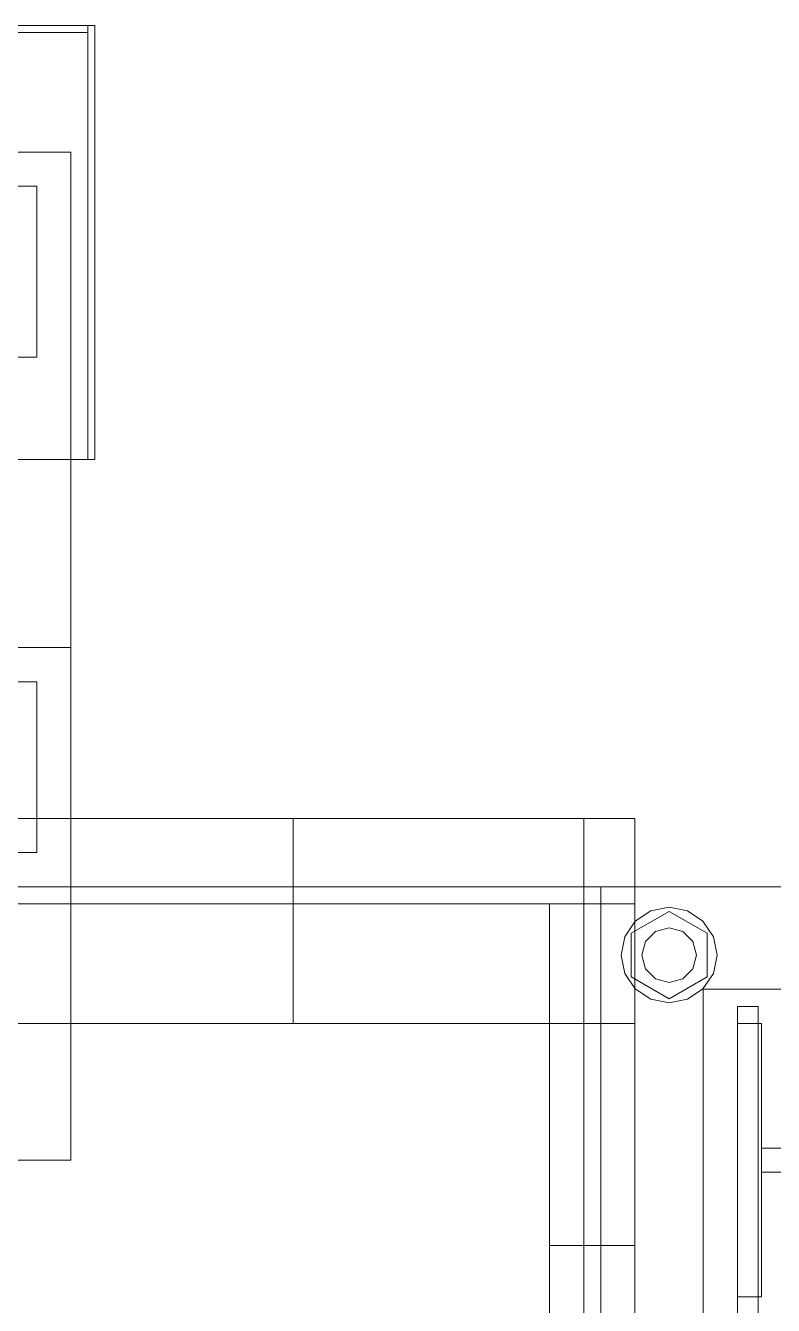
# Model space of a CAD drawing. Header units: millimetres. Extents: x -191664 to 191490, y -197311 to 10263.
# Drawn here: x 57538.9 to 57757.6, y -16742.5 to -16368 of the extents above; entities that cross this region are included whole.
import ezdxf

# ---------------------------------------------------------------- set-up
doc = ezdxf.new("R2010")
doc.units = ezdxf.units.MM
doc.layers.add('superior_C04', color=7, linetype='Continuous', lineweight=0)
doc.layers.add('superior_secador', color=7, linetype='Continuous', lineweight=0)

msp = doc.modelspace()

# ---------------------------------------------------------------- linework, layer by layer
at = {"layer": 'superior_C04', "color": 251, "true_color": 0x4e626d}
for p, q in [((57707.12, -16780), (57707.12, -16620)), ((57707.12, -16620), (57867.12, -16620)), ((57737.12, -16750), (57737.12, -16650)), ((57737.12, -16650), (57837.12, -16650)), ((57747.12, -16745), (57747.12, -16655)), ((57753.12, -16655), (57747.12, -16655)), ((57753.12, -16745), (57753.12, -16655))]:
    msp.add_line(p, q, dxfattribs=at)
at = {"layer": 'superior_C04', "color": 9, "true_color": 0xaebcc4}
for p, q in [((57716.03, -16633.6), (57727.12, -16627.2)), ((57717.22, -16630.1), (57721.76, -16627.07)), ((57721.76, -16627.07), (57727.12, -16626)), ((57727.12, -16626), (57732.47, -16627.07)), ((57727.12, -16627.2), (57738.2, -16633.6)), ((57732.47, -16627.07), (57737.02, -16630.1)), ((57714.18, -16634.64), (57717.22, -16630.1)), ((57737.02, -16630.1), (57740.05, -16634.64)), ((57713.12, -16640), (57714.18, -16634.64)), ((57716.03, -16646.4), (57716.03, -16633.6)), ((57720.19, -16636), (57723.12, -16633.07)), ((57723.12, -16633.07), (57727.12, -16632)), ((57727.12, -16632), (57731.12, -16633.07)), ((57731.12, -16633.07), (57734.04, -16636)), ((57738.2, -16633.6), (57738.2, -16646.4)), ((57740.05, -16634.64), (57741.12, -16640)), ((57719.12, -16640), (57720.19, -16636)), ((57734.04, -16636), (57735.12, -16640)), ((57714.18, -16645.36), (57713.12, -16640)), ((57720.19, -16644), (57719.12, -16640)), ((57735.12, -16640), (57734.04, -16644)), ((57741.12, -16640), (57740.05, -16645.36)), ((57717.22, -16649.9), (57714.18, -16645.36)), ((57727.12, -16652.8), (57716.03, -16646.4)), ((57723.12, -16646.93), (57720.19, -16644)), ((57738.2, -16646.4), (57727.12, -16652.8)), ((57734.04, -16644), (57731.12, -16646.93)), ((57740.05, -16645.36), (57737.02, -16649.9)), ((57721.76, -16652.93), (57717.22, -16649.9)), ((57727.12, -16648), (57723.12, -16646.93)), ((57731.12, -16646.93), (57727.12, -16648)), ((57737.02, -16649.9), (57732.47, -16652.93)), ((57727.12, -16654), (57721.76, -16652.93)), ((57732.47, -16652.93), (57727.12, -16654))]:
    msp.add_line(p, q, dxfattribs=at)
at = {"layer": 'superior_C04', "color": 139, "true_color": 0x354b57}
for p, q in [((57747.12, -16740), (57747.12, -16660)), ((57747.12, -16660), (57754.12, -16660)), ((57754.12, -16660), (57754.12, -16740)), ((57754.12, -16703.5), (57754.12, -16696.5)), ((57754.12, -16696.5), (57820.12, -16696.5)), ((57820.12, -16703.5), (57754.12, -16703.5)), ((57754.12, -16740), (57747.12, -16740))]:
    msp.add_line(p, q, dxfattribs=at)
at = {"layer": 'superior_secador', "color": 43, "true_color": 0xc7ad4e}
for p, q in [((57167.12, -16368), (57557.12, -16368)), ((57557.12, -16368), (57557.12, -16370)), ((57557.12, -16370), (57167.12, -16370))]:
    msp.add_line(p, q, dxfattribs=at)
at = {"layer": 'superior_secador', "color": 55, "true_color": 0xb9a24b}
for p, q in [((57557.12, -16368), (57557.12, -16495)), ((57557.12, -16368), (57559.12, -16368)), ((57559.12, -16368), (57559.12, -16495)), ((57557.12, -16495), (57167.12, -16495)), ((57559.12, -16495), (57557.12, -16495))]:
    msp.add_line(p, q, dxfattribs=at)
at = {"layer": 'superior_secador', "color": 253, "true_color": 0xa6b3ba}
for p, q in [((57342.12, -16405), (57552.12, -16405)), ((57552.12, -16405), (57552.12, -16700)), ((57342.12, -16550), (57552.12, -16550)), ((57552.12, -16550), (57552.12, -16700)), ((57552.12, -16700), (57342.12, -16700))]:
    msp.add_line(p, q, dxfattribs=at)
at = {"layer": 'superior_secador', "color": 117, "true_color": 0x356c64}
for p, q in [((57352.12, -16415), (57542.12, -16415)), ((57542.12, -16415), (57542.12, -16465)), ((57542.12, -16465), (57352.12, -16465)), ((57352.12, -16560), (57542.12, -16560)), ((57542.12, -16560), (57542.12, -16610)), ((57542.12, -16610), (57352.12, -16610))]:
    msp.add_line(p, q, dxfattribs=at)
at = {"layer": 'superior_secador', "color": 251, "true_color": 0x536a64}
for p, q in [((37717.12, -16600), (57717.12, -16600)), ((57617.12, -16660), (57617.12, -16600)), ((57617.12, -16600), (57717.12, -16600)), ((57717.12, -16600), (57717.12, -16660)), ((37717.12, -16620), (57717.12, -16620)), ((57717.12, -16620), (57717.12, -16660)), ((57717.12, -16660), (37717.12, -16660)), ((57717.12, -16660), (57617.12, -16660))]:
    msp.add_line(p, q, dxfattribs=at)
at = {"layer": 'superior_secador', "color": 254, "true_color": 0xd8e0dc}
for p, q in [((56065.45, -16600), (57702.12, -16600)), ((57702.12, -16600), (57702.12, -16625)), ((57702.12, -16625), (56065.45, -16625))]:
    msp.add_line(p, q, dxfattribs=at)
at = {"layer": 'superior_secador', "color": 9, "true_color": 0xb8c6c1}
for p, q in [((57692.12, -19375), (57692.12, -16625)), ((57692.12, -16625), (57717.12, -16625)), ((57692.12, -16750), (57692.12, -16625)), ((57702.12, -16625), (57702.12, -19375)), ((57717.12, -16625), (57717.12, -19375)), ((57717.12, -16625), (57717.12, -16750))]:
    msp.add_line(p, q, dxfattribs=at)
at = {"layer": 'superior_secador', "color": 252, "true_color": 0x7d929c}
for p, q in [((57692.12, -16750), (57692.12, -16725)), ((57692.12, -16725), (57717.12, -16725)), ((57717.12, -16725), (57717.12, -16750))]:
    msp.add_line(p, q, dxfattribs=at)

doc.saveas('drawing.dxf')
